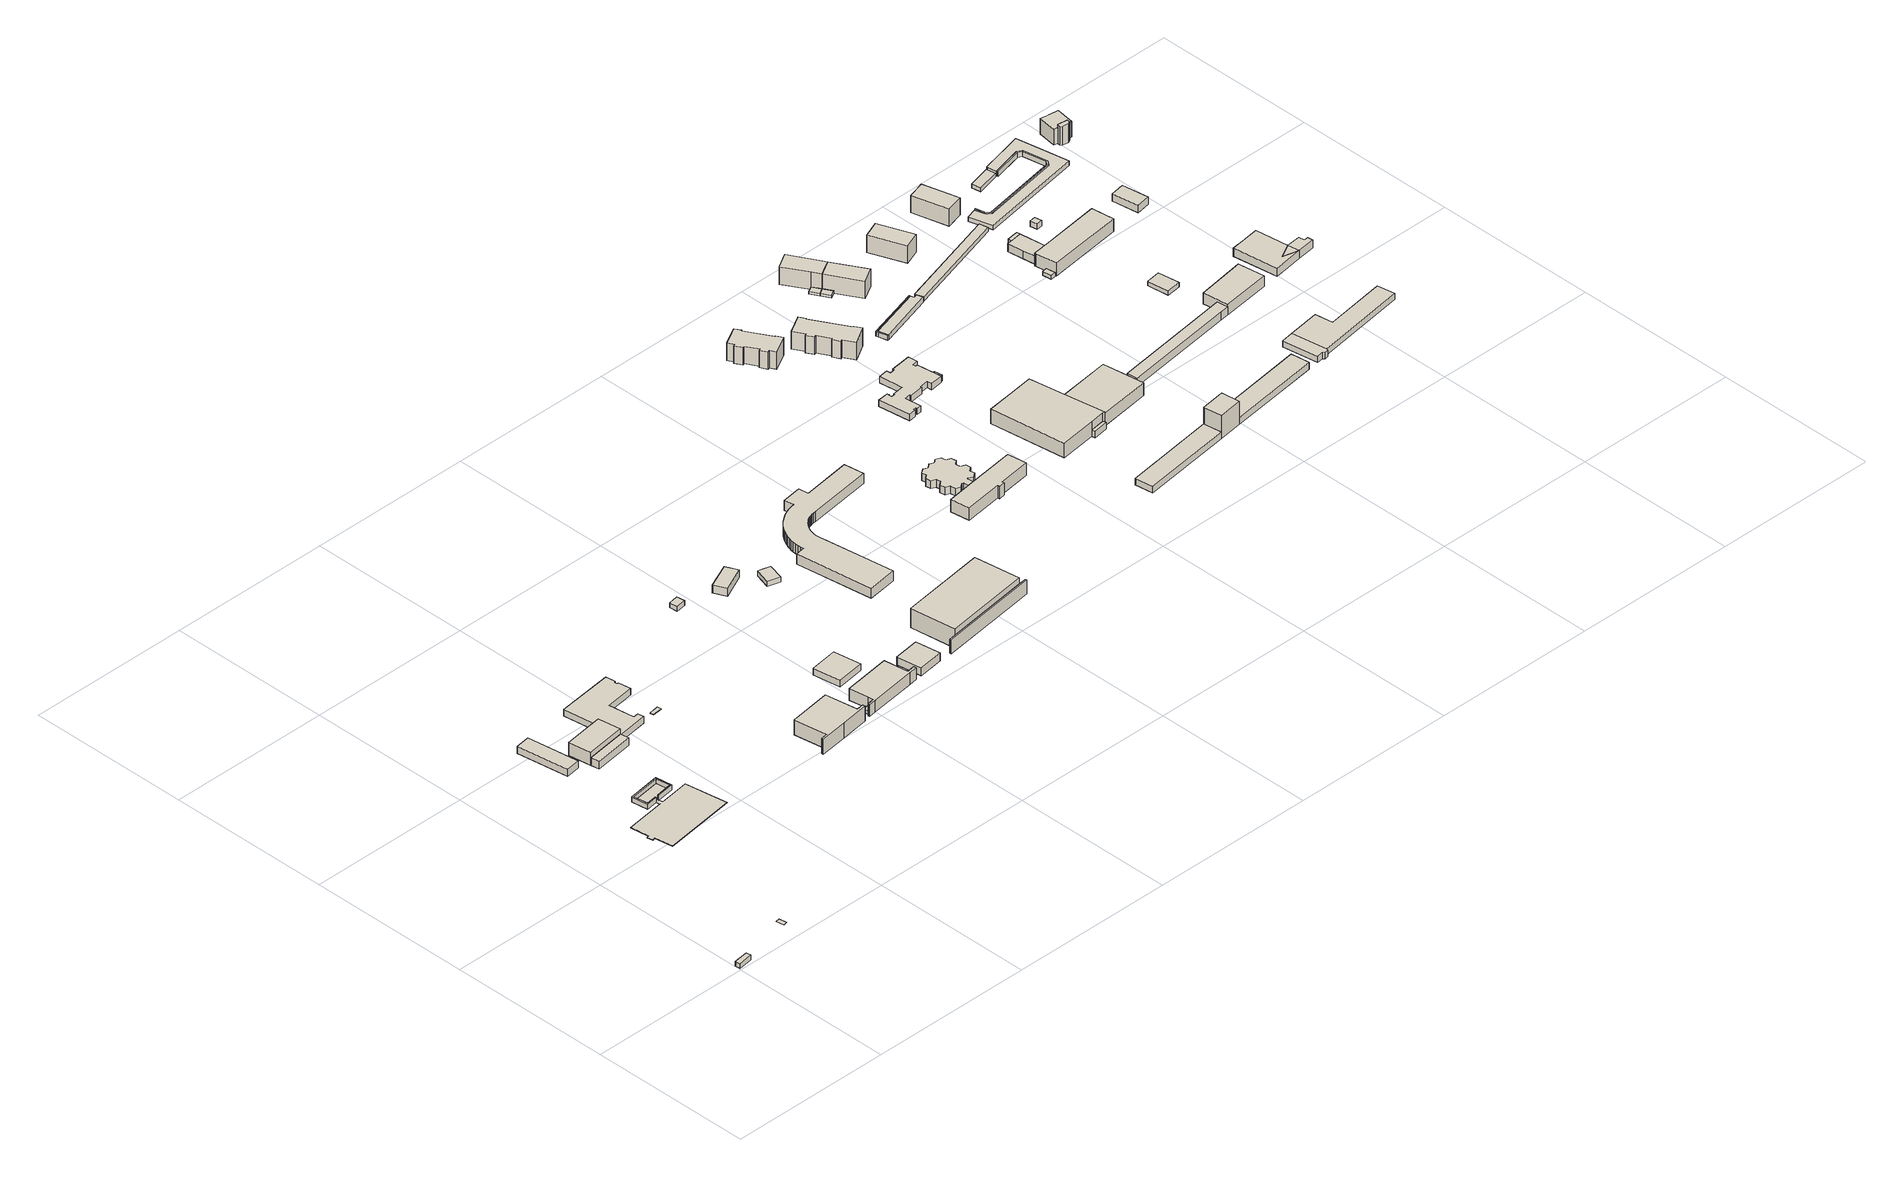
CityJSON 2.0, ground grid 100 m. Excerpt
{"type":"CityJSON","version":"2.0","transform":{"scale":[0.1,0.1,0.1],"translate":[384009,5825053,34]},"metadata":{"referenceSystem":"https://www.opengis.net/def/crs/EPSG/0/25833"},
"CityObjects":{
"building1":{"type":"Building","attributes":{"Gemeindeschluessel":"11000012","BezugspunktDach":"2200","function":"31001_2430","measuredHeight":3,"storeysAboveGround":1},"address":[{"country":"Germany","locality":"Berlin","thoroughfareNumber":"44 (32)","thoroughfareName":"Avenue Jean Mermoz"}],"geometry":[{"type":"Solid","lod":"1","boundaries":[[[[0,1,2,3]],[[4,5,6,7]],[[4,7,3,2]],[[5,4,2,1]],[[6,5,1,0]],[[7,6,0,3]]]]}]},
"building2":{"type":"Building","attributes":{"Gemeindeschluessel":"11000012","BezugspunktDach":"2200","function":"31001_2430","measuredHeight":0.039,"storeysAboveGround":1},"address":[{"country":"Germany","locality":"Berlin","thoroughfareNumber":"44 (31)","thoroughfareName":"Avenue Jean Mermoz"}],"geometry":[{"type":"Solid","lod":"1","boundaries":[[[[8,9,10,11]],[[12,13,14,15]],[[12,15,11,10]],[[13,12,10,9]],[[14,13,9,8]],[[15,14,8,11]]]]}]},
"building3":{"type":"Building","attributes":{"Gemeindeschluessel":"11000012","BezugspunktDach":"2200","function":"31001_3211","measuredHeight":0.288,"storeysAboveGround":1},"address":[{"country":"Germany","locality":"Berlin","thoroughfareNumber":"44 (30)","thoroughfareName":"Avenue Jean Mermoz"}],"geometry":[{"type":"Solid","lod":"1","boundaries":[[[[16,17,18,19,20,21,22,23,24,25,26,27,28,29,30,31,32,33]],[[34,35,36,37,38,39,40,41,42,43,44,45,46,47,48,49,50,51]],[[34,51,33,32]],[[35,34,32,31]],[[36,35,31,30]],[[37,36,30,29]],[[38,37,29,28]],[[39,38,28,27]],[[40,39,27,26]],[[41,40,26,25]],[[42,41,25,24]],[[43,42,24,23]],[[44,43,23,22]],[[45,44,22,21]],[[46,45,21,20]],[[47,46,20,19]],[[48,47,19,18]],[[49,48,18,17]],[[50,49,17,16]],[[51,50,16,33]]]]}]},
"building4":{"type":"Building","attributes":{"Gemeindeschluessel":"11000012","BezugspunktDach":"2200","function":"51009_1610","measuredHeight":3.15,"storeysAboveGround":0},"address":[{"country":"Germany","locality":"Berlin"}],"geometry":[{"type":"Solid","lod":"1","boundaries":[[[[52,53,54,55,56,57,58,59,60,61,62,63]],[[64,65,42,41,40,39,38,37,36,35,66,67]],[[64,67,63,62]],[[65,64,62,61]],[[42,65,61,60]],[[41,42,60,59]],[[40,41,59,58]],[[39,40,58,57]],[[38,39,57,56]],[[37,38,56,55]],[[36,37,55,54]],[[35,36,54,53]],[[66,35,53,52]],[[67,66,52,63]]]]}]},
"building5":{"type":"Building","attributes":{"Gemeindeschluessel":"11000012","BezugspunktDach":"2200","function":"31001_2522","measuredHeight":4.43,"storeysAboveGround":1},"address":[{"country":"Germany","locality":"Berlin","thoroughfareNumber":"44 (29)","thoroughfareName":"Avenue Jean Mermoz"}],"geometry":[{"type":"Solid","lod":"1","boundaries":[[[[68,69,70,71]],[[72,73,74,75]],[[72,75,71,70]],[[73,72,70,69]],[[74,73,69,68]],[[75,74,68,71]]]]}]},
"building6":{"type":"Building","attributes":{"Gemeindeschluessel":"11000012","function":"31001_2522"},"address":[{"country":"Germany","locality":"Berlin","thoroughfareNumber":"44 (28)","thoroughfareName":"Avenue Jean Mermoz"}],"children":["building6-1","building6-2","building6-3"]},
"building6-1":{"type":"BuildingPart","attributes":{"BezugspunktDach":"2200","measuredHeight":8.15,"storeysAboveGround":2},"parents":["building6"],"geometry":[{"type":"MultiSurface","lod":"1","boundaries":[[[76,77,78,79]],[[80,81,82,83]],[[80,83,79,78]],[[84,85,86,78,77]],[[82,81,87,88,89,90,77,76]],[[83,82,76,79]],[[81,80,86,85,84]],[[90,89,88,87]]]}]},
"building6-2":{"type":"BuildingPart","attributes":{"BezugspunktDach":"2200","measuredHeight":4.2,"storeysAboveGround":2},"parents":["building6"],"geometry":[{"type":"Solid","lod":"1","boundaries":[[[[85,84,91,92,93,94,95,96,97,98,99,100,101]],[[102,103,104,105,106,107,108,109,110,111,81,80,112]],[[102,112,101,100]],[[103,102,100,99]],[[104,103,99,98]],[[105,104,98,97]],[[106,105,97,96]],[[107,106,96,95]],[[108,107,95,94]],[[109,108,94,93]],[[110,109,93,92]],[[111,110,92,91]],[[81,111,91,84]],[[112,80,85,101]],[[80,81,84,85]]]]}]},
"building6-3":{"type":"BuildingPart","attributes":{"BezugspunktDach":"2200","measuredHeight":4.85,"storeysAboveGround":2},"parents":["building6"],"geometry":[{"type":"MultiSurface","lod":"1","boundaries":[[[113,114,90,89]],[[87,115,116,88]],[[115,87,90,114]],[[116,115,114,113]],[[88,116,113,89]],[[87,88,117,89,90]]]}]},
"building7":{"type":"Building","attributes":{"Gemeindeschluessel":"11000012","BezugspunktDach":"2200","function":"31001_2523","measuredHeight":0.283,"storeysAboveGround":1},"address":[{"country":"Germany","locality":"Berlin","thoroughfareNumber":"44 (27)","thoroughfareName":"Avenue Jean Mermoz"}],"geometry":[{"type":"Solid","lod":"1","boundaries":[[[[118,119,120,121]],[[122,123,124,125]],[[122,125,121,120]],[[123,122,120,119]],[[124,123,119,118]],[[125,124,118,121]]]]}]},
"building8":{"type":"Building","attributes":{"Gemeindeschluessel":"11000012","BezugspunktDach":"2200","function":"31001_2431","measuredHeight":11,"storeysAboveGround":1},"address":[{"country":"Germany","locality":"Berlin","thoroughfareNumber":"44 (26)","thoroughfareName":"Avenue Jean Mermoz"}],"geometry":[{"type":"Solid","lod":"1","boundaries":[[[[126,127,128,129,130,131,132,133,134,135]],[[136,137,138,139,140,141,142,143,144,145]],[[136,145,135,134]],[[137,136,134,133]],[[138,137,133,132]],[[139,138,132,131]],[[140,139,131,130]],[[141,140,130,129]],[[142,141,129,128]],[[143,142,128,127]],[[144,143,127,126]],[[145,144,126,135]]]]}]},
"building9":{"type":"Building","attributes":{"Gemeindeschluessel":"11000012","BezugspunktDach":"2200","function":"51009_1610","measuredHeight":2.19,"storeysAboveGround":0},"address":[{"country":"Germany","locality":"Berlin"}],"geometry":[{"type":"Solid","lod":"1","boundaries":[[[[146,147,148,149]],[[150,151,152,153]],[[150,153,149,148]],[[151,150,148,147]],[[152,151,147,146]],[[153,152,146,149]]]]}]},
"building10":{"type":"Building","attributes":{"Gemeindeschluessel":"11000012","BezugspunktDach":"2200","function":"31001_2431","measuredHeight":8.4,"storeysAboveGround":1},"address":[{"country":"Germany","locality":"Berlin","thoroughfareNumber":"44 (24)","thoroughfareName":"Avenue Jean Mermoz"}],"geometry":[{"type":"Solid","lod":"1","boundaries":[[[[154,155,156,157,158,159,160,161,162,163,164,165]],[[166,167,168,169,170,171,172,173,174,175,176,177]],[[166,177,165,164]],[[167,166,164,163]],[[168,167,163,162]],[[169,168,162,161]],[[170,169,161,160]],[[171,170,160,159]],[[172,171,159,158]],[[173,172,158,157]],[[174,173,157,156]],[[175,174,156,155]],[[176,175,155,154]],[[177,176,154,165]]]]}]},
"building11":{"type":"Building","attributes":{"Gemeindeschluessel":"11000012","BezugspunktDach":"2200","function":"31001_2431","measuredHeight":4.92,"storeysAboveGround":1},"address":[{"country":"Germany","locality":"Berlin","thoroughfareNumber":"44 (25)","thoroughfareName":"Avenue Jean Mermoz"}],"geometry":[{"type":"Solid","lod":"1","boundaries":[[[[178,179,180,181]],[[182,183,184,185]],[[182,185,181,180]],[[183,182,180,179]],[[184,183,179,178]],[[185,184,178,181]]]]}]},
"building12":{"type":"Building","attributes":{"Gemeindeschluessel":"11000012","BezugspunktDach":"2200","function":"31001_2430","measuredHeight":3.08,"storeysAboveGround":1},"address":[{"country":"Germany","locality":"Berlin","thoroughfareNumber":"44 (21)","thoroughfareName":"Avenue Jean Mermoz"}],"geometry":[{"type":"Solid","lod":"1","boundaries":[[[[186,187,188,189]],[[190,191,192,193]],[[190,193,189,188]],[[191,190,188,187]],[[192,191,187,186]],[[193,192,186,189]]]]}]},
"building13":{"type":"Building","attributes":{"Gemeindeschluessel":"11000012","BezugspunktDach":"2200","function":"31001_2431","measuredHeight":5.05,"storeysAboveGround":1},"address":[{"country":"Germany","locality":"Berlin","thoroughfareNumber":"44 (23)","thoroughfareName":"Avenue Jean Mermoz"}],"geometry":[{"type":"Solid","lod":"1","boundaries":[[[[194,195,196,197]],[[198,199,200,201]],[[198,201,197,196]],[[199,198,196,195]],[[200,199,195,194]],[[201,200,194,197]]]]}]},
"building14":{"type":"Building","attributes":{"Gemeindeschluessel":"11000012","BezugspunktDach":"2200","function":"31001_2430","measuredHeight":4.92,"storeysAboveGround":1},"address":[{"country":"Germany","locality":"Berlin","thoroughfareNumber":"44 (20)","thoroughfareName":"Avenue Jean Mermoz"}],"geometry":[{"type":"Solid","lod":"1","boundaries":[[[[202,203,204,205]],[[206,207,208,209]],[[206,209,205,204]],[[207,206,204,203]],[[208,207,203,202]],[[209,208,202,205]]]]}]},
"building15":{"type":"Building","attributes":{"Gemeindeschluessel":"11000012","BezugspunktDach":"2200","function":"31001_2430","measuredHeight":3.75,"storeysAboveGround":1},"address":[{"country":"Germany","locality":"Berlin","thoroughfareNumber":"44 (19)","thoroughfareName":"Avenue Jean Mermoz"}],"geometry":[{"type":"Solid","lod":"1","boundaries":[[[[210,211,212,213,214]],[[215,216,217,218,219]],[[215,219,214,213]],[[216,215,213,212]],[[217,216,212,211]],[[218,217,211,210]],[[219,218,210,214]]]]}]},
"building16":{"type":"Building","attributes":{"Gemeindeschluessel":"11000012","BezugspunktDach":"2200","function":"51009_1610","measuredHeight":8.71,"storeysAboveGround":0},"address":[{"country":"Germany","locality":"Berlin"}],"geometry":[{"type":"Solid","lod":"1","boundaries":[[[[220,221,222,223,224,225]],[[226,227,228,229,230,231]],[[226,231,225,224]],[[227,226,224,223]],[[228,227,223,222]],[[229,228,222,221]],[[230,229,221,220]],[[231,230,220,225]]]]}]},
"building17":{"type":"Building","attributes":{"Gemeindeschluessel":"11000012","BezugspunktDach":"2200","function":"31001_2431","measuredHeight":12.24,"storeysAboveGround":2},"address":[{"country":"Germany","locality":"Berlin","thoroughfareNumber":"44 (22)","thoroughfareName":"Avenue Jean Mermoz"}],"geometry":[{"type":"Solid","lod":"1","boundaries":[[[[232,233,234,235]],[[236,237,238,239]],[[236,239,235,234]],[[237,236,234,233]],[[238,237,233,232]],[[239,238,232,235]]]]}]},
"building18":{"type":"Building","attributes":{"Gemeindeschluessel":"11000012","BezugspunktDach":"2200","function":"31001_2430","measuredHeight":6.29,"storeysAboveGround":1},"address":[{"country":"Germany","locality":"Berlin","thoroughfareNumber":"44 (18)","thoroughfareName":"Avenue Jean Mermoz"}],"geometry":[{"type":"Solid","lod":"1","boundaries":[[[[240,241,242,243,244,245,246,247,248,249,250,251,252,253,254,255,256,257,258,259,260,261,262,263,264,265,266,267,268,269,270,271,272,273,274,275,276,277,278,279,280,281,282,283,284,285,286,287,288,289,290,291]],[[292,293,294,295,296,297,298,299,300,301,302,303,304,305,306,307,308,309,310,311,312,313,314,315,316,317,318,319,320,321,322,323,324,325,326,327,328,329,330,331,332,333,334,335,336,337,338,339,340,341,342,343]],[[292,343,291,290]],[[293,292,290,289]],[[294,293,289,288]],[[295,294,288,287]],[[296,295,287,286]],[[297,296,286,285]],[[298,297,285,284]],[[299,298,284,283]],[[300,299,283,282]],[[301,300,282,281]],[[302,301,281,280]],[[303,302,280,279]],[[304,303,279,278]],[[305,304,278,277]],[[306,305,277,276]],[[307,306,276,275]],[[308,307,275,274]],[[309,308,274,273]],[[310,309,273,272]],[[311,310,272,271]],[[312,311,271,270]],[[313,312,270,269]],[[314,313,269,268]],[[315,314,268,267]],[[316,315,267,266]],[[317,316,266,265]],[[318,317,265,264]],[[319,318,264,263]],[[320,319,263,262]],[[321,320,262,261]],[[322,321,261,260]],[[323,322,260,259]],[[324,323,259,258]],[[325,324,258,257]],[[326,325,257,256]],[[327,326,256,255]],[[328,327,255,254]],[[329,328,254,253]],[[330,329,253,252]],[[331,330,252,251]],[[332,331,251,250]],[[333,332,250,249]],[[334,333,249,248]],[[335,334,248,247]],[[336,335,247,246]],[[337,336,246,245]],[[338,337,245,244]],[[339,338,244,243]],[[340,339,243,242]],[[341,340,242,241]],[[342,341,241,240]],[[343,342,240,291]]]]}]},
"building19":{"type":"Building","attributes":{"Gemeindeschluessel":"11000012","function":"31001_2430"},"address":[{"country":"Germany","locality":"Berlin","thoroughfareNumber":"44 (17)","thoroughfareName":"Avenue Jean Mermoz"}],"children":["building19-1","building19-2"]},
"building19-1":{"type":"BuildingPart","attributes":{"BezugspunktDach":"2200","measuredHeight":7.77,"storeysAboveGround":2},"parents":["building19"],"geometry":[{"type":"MultiSurface","lod":"1","boundaries":[[[344,345,346,347,348,349,350,351,352,353]],[[354,355,356,357,358,359,360,361,362,363]],[[354,363,353,352]],[[364,365,352,351]],[[356,355,351,350]],[[357,356,350,349]],[[358,357,349,348]],[[359,358,348,347]],[[360,359,347,346]],[[361,360,346,345]],[[362,361,345,344]],[[363,362,344,353]],[[355,354,366,365,364]]]}]},
"building19-2":{"type":"BuildingPart","attributes":{"BezugspunktDach":"2200","measuredHeight":4.79,"storeysAboveGround":2},"parents":["building19"],"geometry":[{"type":"Solid","lod":"1","boundaries":[[[[367,368,369,370,371,372,373,374,375,376,365,364,377,378,379,380,381,382,383,384,385,386,387,388,389,390,391,392,393,394,395,396,397,398]],[[399,400,401,402,403,404,405,406,407,408,409,410,411,412,413,414,415,416,417,418,419,355,354,420,421,422,423,424,425,426,427,428,429,430]],[[399,430,398,397]],[[400,399,397,396]],[[401,400,396,395]],[[402,401,395,394]],[[403,402,394,393]],[[404,403,393,392]],[[405,404,392,391]],[[406,405,391,390]],[[407,406,390,389]],[[408,407,389,388]],[[409,408,388,387]],[[410,409,387,386]],[[411,410,386,385]],[[412,411,385,384]],[[413,412,384,383]],[[414,413,383,382]],[[415,414,382,381]],[[416,415,381,380]],[[417,416,380,379]],[[418,417,379,378]],[[419,418,378,377]],[[355,419,377,364]],[[354,355,354,365]],[[420,354,365,376]],[[421,420,376,375]],[[422,421,375,374]],[[423,422,374,373]],[[424,423,373,372]],[[425,424,372,371]],[[426,425,371,370]],[[427,426,370,369]],[[428,427,369,368]],[[429,428,368,367]],[[430,429,367,398]],[[364,365,354,355]]]]}]},
"building20":{"type":"Building","attributes":{"Gemeindeschluessel":"11000012","BezugspunktDach":"2200","function":"31001_1010","measuredHeight":12.11,"storeysAboveGround":2},"address":[{"country":"Germany","locality":"Berlin","thoroughfareNumber":"34","thoroughfareName":"Rue Joseph le Brix"}],"geometry":[{"type":"Solid","lod":"1","boundaries":[[[[431,432,433,434,435,436,437,438,439,440,441,442,443,444,445,446,447,448]],[[449,450,451,452,453,454,455,456,457,458,459,460,461,462,463,464,465,466]],[[449,466,448,447]],[[450,449,447,446]],[[451,450,446,445]],[[452,451,445,444]],[[453,452,444,443]],[[454,453,443,442]],[[455,454,442,441]],[[456,455,441,440]],[[457,456,440,439]],[[458,457,439,438]],[[459,458,438,437]],[[460,459,437,436]],[[461,460,436,435]],[[462,461,435,434]],[[463,462,434,433]],[[464,463,433,432]],[[465,464,432,431]],[[466,465,431,448]]]]}]},
"building21":{"type":"Building","attributes":{"Gemeindeschluessel":"11000012","BezugspunktDach":"2200","function":"31001_2430","measuredHeight":3.91,"storeysAboveGround":1},"address":[{"country":"Germany","locality":"Berlin","thoroughfareNumber":"44 (16)","thoroughfareName":"Avenue Jean Mermoz"}],"geometry":[{"type":"Solid","lod":"1","boundaries":[[[[467,468,469,470,471,472,473,474,475,476,477,478,479,480,481,482,483,484,485,486,487,488,489,490,491,492,493,494,495,496,497,498,499,500]],[[501,502,503,504,505,506,507,508,509,510,511,512,513,514,515,516,517,518,519,520,521,522,523,524,525,526,527,528,529,530,531,532,533,534]],[[501,534,500,499]],[[502,501,499,498]],[[503,502,498,497]],[[504,503,497,496]],[[505,504,496,495]],[[506,505,495,494]],[[507,506,494,493]],[[508,507,493,492]],[[509,508,492,491]],[[510,509,491,490]],[[511,510,490,489]],[[512,511,489,488]],[[513,512,488,487]],[[514,513,487,486]],[[515,514,486,485]],[[516,515,485,484]],[[517,516,484,483]],[[518,517,483,482]],[[519,518,482,481]],[[520,519,481,480]],[[521,520,480,479]],[[522,521,479,478]],[[523,522,478,477]],[[524,523,477,476]],[[525,524,476,475]],[[526,525,475,474]],[[527,526,474,473]],[[528,527,473,472]],[[529,528,472,471]],[[530,529,471,470]],[[531,530,470,469]],[[532,531,469,468]],[[533,532,468,467]],[[534,533,467,500]]]]}]},
"building22":{"type":"Building","attributes":{"Gemeindeschluessel":"11000012","BezugspunktDach":"2200","function":"31001_1010","measuredHeight":12.22,"storeysAboveGround":2},"address":[{"country":"Germany","locality":"Berlin","thoroughfareNumber":"36","thoroughfareName":"Rue Joseph le Brix"}],"geometry":[{"type":"Solid","lod":"1","boundaries":[[[[535,536,537,538,539,540,541,542,543,544,545,546,547,548,549,550,551,552]],[[553,554,555,556,557,558,559,560,561,562,563,564,565,566,567,568,569,570]],[[553,570,552,551]],[[554,553,551,550]],[[555,554,550,549]],[[556,555,549,548]],[[557,556,548,547]],[[558,557,547,546]],[[559,558,546,545]],[[560,559,545,544]],[[561,560,544,543]],[[562,561,543,542]],[[563,562,542,541]],[[564,563,541,540]],[[565,564,540,539]],[[566,565,539,538]],[[567,566,538,537]],[[568,567,537,536]],[[569,568,536,535]],[[570,569,535,552]]]]}]},
"building23":{"type":"Building","attributes":{"Gemeindeschluessel":"11000012","BezugspunktDach":"2200","function":"51009_1610","measuredHeight":3.57,"storeysAboveGround":0},"address":[{"country":"Germany","locality":"Berlin"}],"geometry":[{"type":"Solid","lod":"1","boundaries":[[[[571,572,573,574]],[[575,576,577,578]],[[575,578,574,573]],[[576,575,573,572]],[[577,576,572,571]],[[578,577,571,574]]]]}]},
"building24":{"type":"Building","attributes":{"Gemeindeschluessel":"11000012","function":"31001_2430"},"address":[{"country":"Germany","locality":"Berlin","thoroughfareNumber":"44 (15)","thoroughfareName":"Avenue Jean Mermoz"}],"children":["building24-1","building24-2","building24-3"]},
"building24-1":{"type":"BuildingPart","attributes":{"BezugspunktDach":"2200","measuredHeight":14.16,"storeysAboveGround":1},"parents":["building24"],"geometry":[{"type":"MultiSurface","lod":"1","boundaries":[[[579,580,581,582,583,584,585,586,587,588,589]],[[590,591,592,593,594,595,596,597,598,599,600]],[[590,600,589,588]],[[591,590,588,587]],[[592,591,587,586]],[[593,592,586,585]],[[594,593,585,584]],[[595,594,584,583]],[[596,595,583,582]],[[597,601,602,596,582,581]],[[598,603,601,581,580]],[[599,598,580,579]],[[600,599,579,589]],[[596,602,601,597]],[[601,603,598,597]]]}]},
"building24-2":{"type":"BuildingPart","attributes":{"BezugspunktDach":"2200","measuredHeight":11.97,"storeysAboveGround":1},"parents":["building24"],"geometry":[{"type":"Solid","lod":"1","boundaries":[[[[604,605,606,607,608,609,610]],[[592,611,612,613,594,593,614]],[[592,614,610,609]],[[611,592,609,608]],[[612,611,608,607]],[[613,612,607,606]],[[594,613,606,605]],[[593,594,605,604]],[[614,593,604,610]]]]}]},
"building24-3":{"type":"BuildingPart","attributes":{"BezugspunktDach":"2200","measuredHeight":4.02,"storeysAboveGround":1},"parents":["building24"],"geometry":[{"type":"Solid","lod":"1","boundaries":[[[[603,615,616,617,602,601]],[[596,595,618,619,598,597]],[[595,596,602,617]],[[618,595,617,616]],[[619,618,616,615]],[[598,619,615,603]],[[596,597,601,602]],[[598,603,601,597]]]]}]},
"building25":{"type":"Building","attributes":{"Gemeindeschluessel":"11000012","function":"31001_2430"},"address":[{"country":"Germany","locality":"Berlin","thoroughfareNumber":"44 (14)","thoroughfareName":"Avenue Jean Mermoz"}],"children":["building25-1","building25-2","building25-3"]},
"building25-1":{"type":"BuildingPart","attributes":{"BezugspunktDach":"2200","measuredHeight":15.33,"storeysAboveGround":4},"parents":["building25"],"geometry":[{"type":"MultiSurface","lod":"1","boundaries":[[[620,621,622,623]],[[624,625,626,627]],[[624,627,623,622]],[[628,629,622,621]],[[626,625,621,620]],[[630,631,626,627,626,620,623]],[[625,624,629,628]],[[627,626,631,630]]]}]},
"building25-2":{"type":"BuildingPart","attributes":{"BezugspunktDach":"2200","measuredHeight":4.17,"storeysAboveGround":4},"parents":["building25"],"geometry":[{"type":"Solid","lod":"1","boundaries":[[[[632,631,630,633]],[[627,626,634,635]],[[627,635,633,630]],[[634,626,631,632]],[[635,634,632,633]],[[626,627,630,631]]]]}]},
"building25-3":{"type":"BuildingPart","attributes":{"BezugspunktDach":"2200","measuredHeight":4.27,"storeysAboveGround":4},"parents":["building25"],"geometry":[{"type":"MultiSurface","lod":"1","boundaries":[[[628,636,637,629]],[[638,639,640,641]],[[638,641,629,637]],[[639,638,637,636]],[[640,639,636,628]],[[641,640,625,624]],[[624,625,628,629]]]}]},
"building26":{"type":"Building","attributes":{"Gemeindeschluessel":"11000012","BezugspunktDach":"2200","function":"51009_1610","measuredHeight":2.96,"storeysAboveGround":0},"address":[{"country":"Germany","locality":"Berlin"}],"geometry":[{"type":"Solid","lod":"1","boundaries":[[[[642,643,644,645,646,647,648]],[[649,650,651,652,653,654,655]],[[649,655,648,647]],[[650,649,647,646]],[[651,650,646,645]],[[652,651,645,644]],[[653,652,644,643]],[[654,653,643,642]],[[655,654,642,648]]]]}]},
"building27":{"type":"Building","attributes":{"Gemeindeschluessel":"11000012","BezugspunktDach":"2200","function":"31001_2463","measuredHeight":3.18,"storeysAboveGround":1},"address":[{"country":"Germany","locality":"Berlin","thoroughfareNumber":"33 (1)","thoroughfareName":"Rue Joseph le Brix"}],"geometry":[{"type":"Solid","lod":"1","boundaries":[[[[644,656,657,658,646,645]],[[659,660,661,662,663,664]],[[659,664,645,646]],[[660,659,646,658]],[[661,660,658,657]],[[662,661,657,656]],[[663,662,656,644]],[[664,663,644,645]]]]}]},
"building28":{"type":"Building","attributes":{"Gemeindeschluessel":"11000012","function":"31001_1010"},"address":[{"country":"Germany","locality":"Berlin","thoroughfareNumber":"31","thoroughfareName":"Rue Joseph le Brix"}],"children":["building28-1","building28-2"]},
"building28-1":{"type":"BuildingPart","attributes":{"BezugspunktDach":"2200","measuredHeight":11.84,"storeysAboveGround":2},"parents":["building28"],"geometry":[{"type":"MultiSurface","lod":"1","boundaries":[[[665,666,667,668,669,670]],[[671,672,673,674,675,676]],[[671,676,670,669]],[[672,671,669,668]],[[673,672,668,667]],[[674,673,667,666]],[[677,678,666,665]],[[675,674,679,680,681]],[[676,675,665,670]],[[681,680,679,678,677]]]}]},
"building28-2":{"type":"BuildingPart","attributes":{"BezugspunktDach":"2200","measuredHeight":1.69,"storeysAboveGround":2},"parents":["building28"],"geometry":[{"type":"Solid","lod":"1","boundaries":[[[[682,678,677,683]],[[680,679,684,685]],[[680,685,683,677]],[[684,679,678,682]],[[685,684,682,683]],[[679,680,677,678]]]]}]},
"building29":{"type":"Building","attributes":{"Gemeindeschluessel":"11000012","function":"31001_1010"},"address":[{"country":"Germany","locality":"Berlin","thoroughfareNumber":"33","thoroughfareName":"Rue Joseph le Brix"}],"children":["building29-1","building29-2"]},
"building29-1":{"type":"BuildingPart","attributes":{"BezugspunktDach":"2200","measuredHeight":11.78,"storeysAboveGround":2},"parents":["building29"],"geometry":[{"type":"Solid","lod":"1","boundaries":[[[[686,687,668,666]],[[688,689,690,679]],[[688,679,666,668]],[[689,688,668,687]],[[690,689,687,686]],[[679,690,686,666],[691,679,678,692]],[[678,679,691,692]]]]}]},
"building29-2":{"type":"BuildingPart","attributes":{"BezugspunktDach":"2200","measuredHeight":1.7,"storeysAboveGround":2},"parents":["building29"],"geometry":[{"type":"MultiSurface","lod":"1","boundaries":[[[693,692,678,682]],[[679,691,694,684]],[[679,684,682,678]],[[694,691,692,693]],[[684,694,693,682]],[[691,679,695,678,692]]]}]},
"building30":{"type":"Building","attributes":{"Gemeindeschluessel":"11000012","BezugspunktDach":"2200","function":"31001_2430","measuredHeight":6.24,"storeysAboveGround":1},"address":[{"country":"Germany","locality":"Berlin","thoroughfareNumber":"44 (11)","thoroughfareName":"Avenue Jean Mermoz"}],"geometry":[{"type":"Solid","lod":"1","boundaries":[[[[696,697,698,699,700,701]],[[702,703,704,705,706,707]],[[702,707,701,700]],[[703,702,700,699]],[[704,703,699,698]],[[705,704,698,697]],[[706,705,697,696]],[[707,706,696,701]]]]}]},
"building31":{"type":"Building","attributes":{"Gemeindeschluessel":"11000012","BezugspunktDach":"2200","function":"31001_1010","measuredHeight":12.01,"storeysAboveGround":2},"address":[{"country":"Germany","locality":"Berlin","thoroughfareNumber":"29","thoroughfareName":"Rue Joseph le Brix"}],"geometry":[{"type":"Solid","lod":"1","boundaries":[[[[708,709,710,711,712]],[[713,714,715,716,717]],[[713,717,712,711]],[[714,713,711,710]],[[715,714,710,709]],[[716,715,709,708]],[[717,716,708,712]]]]}]},
"building32":{"type":"Building","attributes":{"Gemeindeschluessel":"11000012","BezugspunktDach":"2200","function":"31001_2463","measuredHeight":2.51,"storeysAboveGround":1},"address":[{"country":"Germany","locality":"Berlin","thoroughfareNumber":"40","thoroughfareName":"Rue Joseph le Brix"}],"geometry":[{"type":"Solid","lod":"1","boundaries":[[[[718,719,720,721]],[[722,723,724,725]],[[722,725,721,720]],[[723,722,720,719]],[[724,723,719,718]],[[725,724,718,721]]]]}]},
"building33":{"type":"Building","attributes":{"Gemeindeschluessel":"11000012","BezugspunktDach":"2200","function":"31001_2430","measuredHeight":2.42,"storeysAboveGround":1},"address":[{"country":"Germany","locality":"Berlin","thoroughfareNumber":"44 (8)","thoroughfareName":"Avenue Jean Mermoz"}],"geometry":[{"type":"Solid","lod":"1","boundaries":[[[[726,727,728,729]],[[730,731,732,733]],[[730,733,729,728]],[[731,730,728,727]],[[732,731,727,726]],[[733,732,726,729]]]]}]},
"building34":{"type":"Building","attributes":{"Gemeindeschluessel":"11000012","BezugspunktDach":"2200","function":"31001_2430","measuredHeight":3.93,"storeysAboveGround":1},"address":[{"country":"Germany","locality":"Berlin","thoroughfareNumber":"44 (13)","thoroughfareName":"Avenue Jean Mermoz"}],"geometry":[{"type":"Solid","lod":"1","boundaries":[[[[734,735,736,737,738,739,740]],[[741,742,743,744,745,746,747]],[[741,747,740,739]],[[742,741,739,738]],[[743,742,738,737]],[[744,743,737,736]],[[745,744,736,735]],[[746,745,735,734]],[[747,746,734,740]]]]}]},
"building35":{"type":"Building","attributes":{"Gemeindeschluessel":"11000012","BezugspunktDach":"2200","function":"31001_1010","measuredHeight":11.75,"storeysAboveGround":2},"address":[{"country":"Germany","locality":"Berlin","thoroughfareNumber":"25","thoroughfareName":"Rue Joseph le Brix"}],"geometry":[{"type":"Solid","lod":"1","boundaries":[[[[748,749,750,751,752]],[[753,754,755,756,757]],[[753,757,752,751]],[[754,753,751,750]],[[755,754,750,749]],[[756,755,749,748]],[[757,756,748,752]]]]}]},
"building36":{"type":"Building","attributes":{"Gemeindeschluessel":"11000012","BezugspunktDach":"2200","function":"31001_2430","measuredHeight":2.77,"storeysAboveGround":1},"address":[{"country":"Germany","locality":"Berlin","thoroughfareNumber":"44 (9)","thoroughfareName":"Avenue Jean Mermoz"}],"geometry":[{"type":"Solid","lod":"1","boundaries":[[[[758,759,760,761]],[[762,763,764,765]],[[762,765,761,760]],[[763,762,760,759]],[[764,763,759,758]],[[765,764,758,761]]]]}]},
"building37":{"type":"Building","attributes":{"Gemeindeschluessel":"11000012","function":"31001_2430"},"address":[{"country":"Germany","locality":"Berlin","thoroughfareNumber":"44 (7)","thoroughfareName":"Avenue Jean Mermoz"}],"children":["building37-1","building37-2","building37-3"]},
"building37-1":{"type":"BuildingPart","attributes":{"BezugspunktDach":"2200","measuredHeight":8.02,"storeysAboveGround":2},"parents":["building37"],"geometry":[{"type":"MultiSurface","lod":"1","boundaries":[[[766,767,768,769,770,771,772]],[[773,774,775,776,777,778,779]],[[773,779,772,771]],[[774,780,781,771,770]],[[775,774,770,769]],[[776,775,769,768]],[[777,776,768,767]],[[778,777,767,766]],[[779,778,766,772]],[[773,781,780,774]]]}]},
"building37-2":{"type":"BuildingPart","attributes":{"BezugspunktDach":"2200","measuredHeight":5.12,"storeysAboveGround":2},"parents":["building37"],"geometry":[{"type":"MultiSurface","lod":"1","boundaries":[[[782,781,780,783,784,785]],[[786,787,788,789,790,791]],[[786,791,785,784]],[[788,787,783,780]],[[789,788,774,773]],[[790,789,781,782]],[[791,790,782,785]],[[787,786,784,783,792]],[[773,774,793,780,781,794]]]}]},
"building37-3":{"type":"BuildingPart","attributes":{"BezugspunktDach":"2200","measuredHeight":5.12,"storeysAboveGround":2},"parents":["building37"],"geometry":[{"type":"MultiSurface","lod":"1","boundaries":[[[784,783,795,796]],[[797,787,786,798]],[[797,798,796,795]],[[787,797,795,783]],[[798,786,784,796]],[[786,787,783,784,799]]]}]},
"building38":{"type":"Building","attributes":{"Gemeindeschluessel":"11000012","BezugspunktDach":"2200","function":"31001_2430","measuredHeight":9.56,"storeysAboveGround":1},"address":[{"country":"Germany","locality":"Berlin","thoroughfareNumber":"44 (10)","thoroughfareName":"Avenue Jean Mermoz"}],"geometry":[{"type":"Solid","lod":"1","boundaries":[[[[800,801,802,803]],[[804,805,806,807]],[[804,807,803,802]],[[805,804,802,801]],[[806,805,801,800]],[[807,806,800,803]]]]}]},
"building39":{"type":"Building","attributes":{"Gemeindeschluessel":"11000012","BezugspunktDach":"2200","function":"31001_2430","measuredHeight":3.43,"storeysAboveGround":1},"address":[{"country":"Germany","locality":"Berlin","thoroughfareNumber":"44 (6)","thoroughfareName":"Avenue Jean Mermoz"}],"geometry":[{"type":"Solid","lod":"1","boundaries":[[[[808,809,810,811]],[[812,813,814,815]],[[812,815,811,810]],[[813,812,810,809]],[[814,813,809,808]],[[815,814,808,811]]]]}]},
"building40":{"type":"Building","attributes":{"Gemeindeschluessel":"11000012","BezugspunktDach":"2200","function":"31001_2430","measuredHeight":3.96,"storeysAboveGround":1},"address":[{"country":"Germany","locality":"Berlin","thoroughfareNumber":"44 (12)","thoroughfareName":"Avenue Jean Mermoz"}],"geometry":[{"type":"Solid","lod":"1","boundaries":[[[[738,816,817,818,819,739]],[[820,821,822,823,824,825]],[[820,825,739,819]],[[821,820,819,818]],[[822,821,818,817]],[[823,822,817,816]],[[824,823,816,738]],[[825,824,738,739]]]]}]},
"building41":{"type":"Building","attributes":{"Gemeindeschluessel":"11000012","BezugspunktDach":"2200","function":"31001_2463","measuredHeight":2.36,"storeysAboveGround":1},"address":[{"country":"Germany","locality":"Berlin","thoroughfareNumber":"17 (1)","thoroughfareName":"Rue Joseph le Brix"}],"geometry":[{"type":"Solid","lod":"1","boundaries":[[[[826,827,828,829]],[[830,831,832,833]],[[830,833,829,828]],[[831,830,828,827]],[[832,831,827,826]],[[833,832,826,829]]]]}]},
"building42":{"type":"Building","attributes":{"Gemeindeschluessel":"11000012","BezugspunktDach":"2200","function":"51009_1610","measuredHeight":2.96,"storeysAboveGround":0},"address":[{"country":"Germany","locality":"Berlin"}],"geometry":[{"type":"Solid","lod":"1","boundaries":[[[[834,835,836,837,838,839,840,841,842,843,844,845,846,847,848,849]],[[850,851,852,853,854,855,856,857,858,859,860,861,862,863,864,865]],[[850,865,849,848]],[[851,850,848,847]],[[852,851,847,846]],[[853,852,846,845]],[[854,853,845,844]],[[855,854,844,843]],[[856,855,843,842]],[[857,856,842,841]],[[858,857,841,840]],[[859,858,840,839]],[[860,859,839,838]],[[861,860,838,837]],[[862,861,837,836]],[[863,862,836,835]],[[864,863,835,834]],[[865,864,834,849]]]]}]},
"building43":{"type":"Building","attributes":{"Gemeindeschluessel":"11000012","BezugspunktDach":"2200","function":"31001_2463","measuredHeight":2.88,"storeysAboveGround":1},"address":[{"country":"Germany","locality":"Berlin","thoroughfareNumber":"25 (1)","thoroughfareName":"Rue Joseph le Brix"}],"geometry":[{"type":"Solid","lod":"1","boundaries":[[[[866,867,868,869,870,871,872,873,874,875,876,877,878,879,880,881]],[[882,883,884,885,886,887,888,889,890,891,892,893,894,895,896,897]],[[882,897,881,880]],[[883,882,880,879]],[[884,883,879,878]],[[885,884,878,877]],[[886,885,877,876]],[[887,886,876,875]],[[888,887,875,874]],[[889,888,874,873]],[[890,889,873,872]],[[891,890,872,871]],[[892,891,871,870]],[[893,892,870,869]],[[894,893,869,868]],[[895,894,868,867]],[[896,895,867,866]],[[897,896,866,881]]]]}]},
"building44":{"type":"Building","attributes":{"Gemeindeschluessel":"11000012","function":"31001_2430"},"address":[{"country":"Germany","locality":"Berlin","thoroughfareNumber":"44","thoroughfareName":"Avenue Jean Mermoz"}],"children":["building44-1","building44-2"]},
"building44-1":{"type":"BuildingPart","attributes":{"BezugspunktDach":"2200","measuredHeight":6.33,"storeysAboveGround":1},"parents":["building44"],"geometry":[{"type":"Solid","lod":"1","boundaries":[[[[898,899,900,901,902,903,904,905]],[[906,907,908,909,910,911,912,913]],[[906,913,905,904]],[[907,906,904,903]],[[908,907,903,902]],[[909,908,902,901]],[[910,909,901,900]],[[911,910,900,899]],[[912,911,899,898]],[[913,912,898,905]]]]}]},
"building44-2":{"type":"BuildingPart","attributes":{"BezugspunktDach":"2200","measuredHeight":6.33,"storeysAboveGround":1},"parents":["building44"],"geometry":[{"type":"Solid","lod":"1","boundaries":[[[[899,914,915,916,917,918,900,919]],[[910,920,921,922,923,924,911,925]],[[910,925,919,900]],[[920,910,900,918]],[[921,920,918,917]],[[922,921,917,916]],[[923,922,916,915]],[[924,923,915,914]],[[911,924,914,899]],[[925,911,899,919]]]]}]},
"building45":{"type":"Building","attributes":{"Gemeindeschluessel":"11000012","BezugspunktDach":"2200","function":"31001_2430","measuredHeight":4.54,"storeysAboveGround":1},"address":[{"country":"Germany","locality":"Berlin","thoroughfareNumber":"44 (5)","thoroughfareName":"Avenue Jean Mermoz"}],"geometry":[{"type":"Solid","lod":"1","boundaries":[[[[926,927,928,929]],[[930,931,932,933]],[[930,933,929,928]],[[931,930,928,927]],[[932,931,927,926]],[[933,932,926,929]]]]}]},
"building46":{"type":"Building","attributes":{"Gemeindeschluessel":"11000012","function":"31001_1010"},"address":[{"country":"Germany","locality":"Berlin","thoroughfareNumber":"30","thoroughfareName":"Avenue Jean Mermoz"}],"children":["building46-1","building46-2"]},
"building46-1":{"type":"BuildingPart","attributes":{"BezugspunktDach":"2200","measuredHeight":12.88,"storeysAboveGround":2},"parents":["building46"],"geometry":[{"type":"MultiSurface","lod":"1","boundaries":[[[934,935,936,937,938,939,940,941]],[[942,943,944,945,946,947,948,949]],[[942,949,941,940]],[[943,942,940,939]],[[944,943,939,938]],[[945,944,938,937]],[[946,945,937,936]],[[947,946,936,935]],[[947,935,950,951]],[[949,952,953,941]],[[948,951,950,934]],[[954,948,934,953,952]]]}]},
"building46-2":{"type":"BuildingPart","attributes":{"BezugspunktDach":"2200","measuredHeight":11.83,"storeysAboveGround":2},"parents":["building46"],"geometry":[{"type":"MultiSurface","lod":"1","boundaries":[[[955,956,957,958,959,960]],[[952,951,961,962,963,964]],[[952,964,960,959]],[[950,934,953,959,958]],[[961,951,958,957]],[[962,961,957,956]],[[963,962,956,955]],[[964,963,955,960]],[[951,948,934,950]],[[948,952,953,934]]]}]}
},
"vertices":[
[7,8,40],[96,22,40],[92,51,40],[3,39,40],[92,51,10],[96,22,10],[7,8,10],[3,39,10],
[421,110,10],[444,114,10],[436,162,10],[412,159,10],[436,162,9],[444,114,9],[421,110,9],[412,159,9],
[459,1114,13],[445,1111,13],[451,1075,13],[468,1079,13],[485,967,13],[934,1032,13],[895,1291,13],[711,1265,13],[707,1289,13],[705,1297,13],[806,1311,13],[794,1397,13],[609,1371,13],[621,1284,13],[683,1293,13],[684,1286,13],[688,1262,13],[444,1227,13],[688,1262,10],[684,1286,10],[683,1293,10],[621,1284,10],[609,1371,10],[794,1397,10],[806,1311,10],[705,1297,10],[707,1289,10],[711,1265,10],[895,1291,10],[934,1032,10],[485,967,10],[468,1079,10],[451,1075,10],[445,1111,10],[459,1114,10],[444,1227,10],
[615,1276,42],[684,1286,42],[683,1293,42],[621,1284,42],[609,1371,42],[794,1397,42],[806,1311,42],[705,1297,42],[707,1289,42],[814,1304,42],[800,1405,42],[601,1378,42],[800,1405,10],[814,1304,10],[615,1276,10],[601,1378,10],
[522,1752,56],[609,1765,56],[566,2081,56],[478,2069,56],[566,2081,12],[609,1765,12],[522,1752,12],[478,2069,12],
[667,1734,96],[911,1768,96],[891,1906,96],[648,1872,96],[891,1906,14],[911,1768,14],[667,1734,14],[648,1872,14],[911,1768,56],[891,1906,56],[891,1906,36],[911,1768,15],[667,1734,15],[667,1734,64],[911,1768,64],
[1104,1796,56],[1099,1832,56],[1067,1828,56],[1046,1984,56],[1223,2008,56],[1212,2085,56],[1202,2083,56],[1200,2103,56],[1210,2105,56],[1202,2163,56],[862,2122,56],[1202,2163,14],[1210,2105,14],[1200,2103,14],[1202,2083,14],[1212,2085,14],[1223,2008,14],[1046,1984,14],[1067,1828,14],[1099,1832,14],[1104,1796,14],[862,2122,14],
[674,1683,64],[918,1716,64],[918,1716,15],[674,1683,15],[667,1734,58],
[1189,1808,17],[1249,1816,17],[1246,1840,17],[1186,1832,17],[1246,1840,14],[1249,1816,14],[1189,1808,14],[1186,1832,14],
[1561,974,107],[1734,998,107],[1906,1023,107],[1904,1039,107],[1861,1032,107],[1831,1230,107],[1702,1212,107],[1573,1194,107],[1603,993,107],[1560,986,107],[1603,993,13],[1573,1194,13],[1702,1212,13],[1831,1230,13],[1861,1032,13],[1904,1039,13],[1906,1023,13],[1734,998,13],[1561,974,13],[1560,986,13],
[1954,1042,39],[1991,1049,39],[1988,1081,39],[1949,1074,39],[1988,1081,17],[1991,1049,17],[1954,1042,17],[1949,1074,17],
[1947,1029,90],[1993,1036,90],[2281,1077,90],[2330,1084,90],[2328,1099,90],[2279,1091,90],[2258,1239,90],[1970,1199,90],[1988,1081,90],[1991,1049,90],[1954,1042,90],[1945,1040,90],[1954,1042,16],[1991,1049,16],[1988,1081,16],[1970,1199,16],[2258,1239,16],[2279,1091,16],[2328,1099,16],[2330,1084,16],[2281,1077,16],[1993,1036,16],[1947,1029,16],[1945,1040,16],
[2016,1311,56],[2187,1335,56],[2162,1504,56],[1992,1479,56],[2162,1504,14],[2187,1335,14],[2016,1311,14],[1992,1479,14],
[1884,2338,44],[1944,2346,44],[1938,2395,44],[1878,2387,44],[1938,2395,13],[1944,2346,13],[1884,2338,13],[1878,2387,13],
[2370,1087,66],[2525,1109,66],[2503,1260,66],[2348,1239,66],[2503,1260,16],[2525,1109,16],[2370,1087,16],[2348,1239,16],
[2152,2248,62],[2303,2317,62],[2268,2389,62],[2118,2322,62],[2268,2389,13],[2303,2317,13],[2152,2248,13],[2118,2322,13],
[2425,2144,45],[2453,2241,45],[2416,2252,45],[2379,2262,45],[2351,2165,45],[2379,2262,12],[2416,2252,12],[2453,2241,12],[2425,2144,12],[2351,2165,12],
[2604,1109,105],[3227,1194,105],[3226,1204,105],[3178,1198,105],[2650,1125,105],[2602,1119,105],[2650,1125,18],[3178,1198,18],[3226,1204,18],[3227,1194,18],[2604,1109,18],[2602,1119,18],
[2650,1125,142],[3178,1198,142],[3140,1478,142],[2612,1406,142],[3140,1478,20],[3178,1198,20],[2650,1125,20],[2612,1406,20],
[2653,1728,74],[2835,1752,74],[2772,2197,74],[2770,2211,74],[2768,2225,74],[2768,2238,74],[2769,2252,74],[2772,2266,74],[2775,2279,74],[2780,2292,74],[2786,2305,74],[2794,2316,74],[2802,2328,74],[2811,2337,74],[2821,2346,74],[2832,2354,74],[2843,2361,74],[2855,2367,74],[2868,2371,74],[2880,2375,74],[2894,2377,74],[2907,2378,74],[3303,2432,74],[3286,2553,74],[2990,2512,74],[2981,2572,74],[2861,2555,74],[2871,2496,74],[2854,2494,74],[2837,2490,74],[2821,2485,74],[2805,2479,74],[2789,2472,74],[2774,2464,74],[2760,2455,74],[2746,2445,74],[2733,2434,74],[2721,2422,74],[2709,2409,74],[2698,2395,74],[2687,2380,74],[2678,2364,74],[2670,2347,74],[2662,2330,74],[2657,2313,74],[2652,2295,74],[2649,2277,74],[2647,2259,74],[2646,2240,74],[2646,2222,74],[2648,2204,74],[2589,2195,74],[2648,2204,11],[2646,2222,11],[2646,2240,11],[2647,2259,11],[2649,2277,11],[2652,2295,11],[2657,2313,11],[2662,2330,11],[2670,2347,11],[2678,2364,11],[2687,2380,11],[2698,2395,11],[2709,2409,11],[2721,2422,11],[2733,2434,11],[2746,2445,11],[2760,2455,11],[2774,2464,11],[2789,2472,11],[2805,2479,11],[2821,2485,11],[2837,2490,11],[2854,2494,11],[2871,2496,11],[2861,2555,11],[2981,2572,11],[2990,2512,11],[3286,2553,11],[3303,2432,11],[2907,2378,11],[2894,2377,11],[2880,2375,11],[2868,2371,11],[2855,2367,11],[2843,2361,11],[2832,2354,11],[2821,2346,11],[2811,2337,11],[2802,2328,11],[2794,2316,11],[2786,2305,11],[2780,2292,11],[2775,2279,11],[2772,2266,11],[2769,2252,11],[2768,2238,11],[2768,2225,11],[2770,2211,11],[2772,2197,11],[2835,1752,11],[2653,1728,11],[2589,2195,11],
[3460,1837,91],[3693,1869,91],[3695,1856,91],[3733,1861,91],[3730,1874,91],[3928,1901,91],[3912,2017,91],[3661,1983,91],[3622,1978,91],[3444,1953,91],[3622,1978,13],[3661,1983,13],[3912,2017,13],[3928,1901,13],[3730,1874,13],[3733,1861,13],[3695,1856,13],[3693,1869,13],[3460,1837,13],[3444,1953,13],[3661,1983,61],[3622,1978,61],[3622,1978,30],
[3510,2162,61],[3537,2150,61],[3541,2123,61],[3518,2105,61],[3523,2073,61],[3550,2062,61],[3555,2031,61],[3584,2020,61],[3607,2037,61],[3615,2034,61],[3653,2042,61],[3659,2048,61],[3660,2045,61],[3687,2034,61],[3714,2053,61],[3709,2083,61],[3733,2101,61],[3728,2132,61],[3700,2144,61],[3696,2172,61],[3720,2191,61],[3715,2221,61],[3688,2233,61],[3684,2262,61],[3653,2275,61],[3630,2257,61],[3602,2268,61],[3578,2249,61],[3551,2260,61],[3525,2242,61],[3529,2213,61],[3505,2194,61],[3529,2213,13],[3525,2242,13],[3551,2260,13],[3578,2249,13],[3602,2268,13],[3630,2257,13],[3653,2275,13],[3684,2262,13],[3688,2233,13],[3715,2221,13],[3720,2191,13],[3696,2172,13],[3700,2144,13],[3728,2132,13],[3733,2101,13],[3709,2083,13],[3714,2053,13],[3687,2034,13],[3660,2045,13],[3659,2048,13],[3653,2042,13],[3615,2034,13],[3607,2037,13],[3584,2020,13],[3555,2031,13],[3550,2062,13],[3523,2073,13],[3518,2105,13],[3541,2123,13],[3537,2150,13],[3510,2162,13],[3505,2194,13],
[3556,3605,124],[3546,3600,124],[3570,3556,124],[3580,3562,124],[3621,3489,124],[3611,3484,124],[3634,3442,124],[3644,3447,124],[3664,3412,124],[3770,3471,124],[3773,3473,124],[3752,3511,124],[3748,3509,124],[3662,3662,124],[3666,3665,124],[3646,3702,124],[3641,3699,124],[3537,3641,124],[3641,3699,14],[3646,3702,14],[3666,3665,14],[3662,3662,14],[3748,3509,14],[3752,3511,14],[3773,3473,14],[3770,3471,14],[3664,3412,14],[3644,3447,14],[3634,3442,14],[3611,3484,14],[3621,3489,14],[3580,3562,14],[3570,3556,14],[3546,3600,14],[3556,3605,14],[3537,3641,14],
[3835,2638,51],[3882,2644,51],[3880,2653,51],[3897,2656,51],[3899,2647,51],[3927,2650,51],[3914,2750,51],[3951,2754,51],[3953,2744,51],[4038,2754,51],[4037,2765,51],[4093,2771,51],[4096,2742,51],[4173,2752,51],[4173,2755,51],[4167,2803,51],[4154,2903,51],[4142,2902,51],[4140,2920,51],[4177,2925,51],[4169,2982,51],[4043,2966,51],[4044,2956,51],[4012,2951,51],[4009,2977,51],[3951,2969,51],[3969,2826,51],[3900,2817,51],[3901,2810,51],[3878,2807,51],[3875,2830,51],[3880,2830,51],[3878,2840,51],[3810,2833,51],[3878,2840,12],[3880,2830,12],[3875,2830,12],[3878,2807,12],[3901,2810,12],[3900,2817,12],[3969,2826,12],[3951,2969,12],[4009,2977,12],[4012,2951,12],[4044,2956,12],[4043,2966,12],[4169,2982,12],[4177,2925,12],[4140,2920,12],[4142,2902,12],[4154,2903,12],[4167,2803,12],[4173,2755,12],[4173,2752,12],[4096,2742,12],[4093,2771,12],[4037,2765,12],[4038,2754,12],[3953,2744,12],[3951,2754,12],[3914,2750,12],[3927,2650,12],[3899,2647,12],[3897,2656,12],[3880,2653,12],[3882,2644,12],[3835,2638,12],[3810,2833,12],
[3873,3414,124],[3862,3408,124],[3887,3365,124],[3898,3370,124],[3940,3296,124],[3931,3289,124],[3955,3246,124],[3965,3252,124],[4003,3184,124],[4107,3245,124],[4112,3248,124],[4088,3289,124],[4084,3286,124],[3961,3502,124],[3965,3505,124],[3944,3543,124],[3939,3540,124],[3835,3481,124],[3939,3540,14],[3944,3543,14],[3965,3505,14],[3961,3502,14],[4084,3286,14],[4088,3289,14],[4112,3248,14],[4107,3245,14],[4003,3184,14],[3965,3252,14],[3955,3246,14],[3931,3289,14],[3940,3296,14],[3898,3370,14],[3887,3365,14],[3862,3408,14],[3873,3414,14],[3835,3481,14],
[4173,2755,50],[4184,2757,50],[4177,2805,50],[4167,2803,50],[4177,2805,14],[4184,2757,14],[4173,2755,14],[4167,2803,14],
[4167,1870,103],[4392,1898,103],[4392,1900,103],[4483,1912,103],[4483,1911,103],[4497,1913,103],[4497,1914,103],[4456,2166,103],[4422,2375,103],[4265,2354,103],[4107,2333,103],[4265,2354,12],[4422,2375,12],[4456,2166,12],[4497,1914,12],[4497,1913,12],[4483,1911,12],[4483,1912,12],[4392,1900,12],[4392,1898,12],[4167,1870,12],[4107,2333,12],[4392,1900,53],[4483,1912,53],[4392,1898,53],
[4497,1914,92],[4497,1913,92],[4817,1956,92],[4799,2083,92],[4782,2210,92],[4456,2166,92],[4349,2023,92],[4782,2210,12],[4799,2083,12],[4817,1956,12],[4349,2023,12],
[4395,1878,53],[4486,1891,53],[4483,1911,53],[4486,1891,12],[4395,1878,12],
[4841,1425,158],[4988,1445,158],[4973,1557,158],[4826,1536,158],[4973,1557,12],[4988,1445,12],[4841,1425,12],[4826,1536,12],[4988,1445,54],[4973,1557,54],[4826,1536,54],[4841,1425,54],
[4275,1347,54],[4261,1457,54],[4275,1347,12],[4261,1457,12],
[5562,1524,54],[5547,1636,54],[5547,1636,11],[5562,1524,11],[4988,1445,11],[4973,1557,11],
[4219,3243,41],[4232,3191,41],[4240,3193,41],[4222,3254,41],[4545,3345,41],[4545,3353,41],[4215,3259,41],[4545,3353,11],[4545,3345,11],[4222,3254,11],[4240,3193,11],[4232,3191,11],[4219,3243,11],[4215,3259,11],
[4585,3292,41],[4574,3329,41],[4552,3323,41],[4545,3345,9],[4552,3323,9],[4574,3329,9],[4585,3292,9],[4240,3193,9],[4222,3254,9],
[4257,3763,122],[4285,3712,122],[4331,3739,122],[4376,3765,122],[4268,3963,122],[4174,3908,122],[4268,3963,12],[4376,3765,12],[4331,3739,12],[4285,3712,12],[4257,3763,12],[4174,3908,12],[4257,3763,30],[4285,3712,30],[4285,3712,13],[4257,3763,13],[4257,3763,16],
[4250,3691,30],[4221,3743,30],[4250,3691,13],[4221,3743,13],
[4396,3517,122],[4488,3568,122],[4376,3765,13],[4488,3568,13],[4396,3517,13],[4315,3659,13],[4315,3659,30],
[4280,3638,30],[4280,3638,13],[4285,3712,20],
[4847,2032,63],[5537,2125,63],[5592,2132,63],[5587,2166,63],[5582,2199,63],[4839,2096,63],[5582,2199,12],[5587,2166,12],[5592,2132,12],[5537,2125,12],[4847,2032,12],[4839,2096,12],
[4757,3576,121],[4856,3613,121],[4775,3824,121],[4725,3804,121],[4675,3785,121],[4725,3804,11],[4775,3824,11],[4856,3613,11],[4757,3576,11],[4675,3785,11],
[4596,3296,34],[5232,3478,34],[5222,3533,34],[4581,3348,34],[5222,3533,9],[5232,3478,9],[4596,3296,9],[4581,3348,9],
[5176,2972,34],[5206,2975,34],[5198,3031,34],[5169,3027,34],[5198,3031,9],[5206,2975,9],[5176,2972,9],[5169,3027,9],
[5633,1534,49],[5672,1539,49],[5682,1529,49],[5705,1533,49],[5709,1547,49],[5677,1762,49],[5600,1750,49],[5677,1762,10],[5709,1547,10],[5705,1533,10],[5682,1529,10],[5672,1539,10],[5633,1534,10],[5600,1750,10],
[5123,3647,120],[5227,3674,120],[5170,3892,120],[5118,3878,120],[5066,3864,120],[5118,3878,11],[5170,3892,11],[5227,3674,11],[5123,3647,11],[5066,3864,11],
[5496,2461,39],[5584,2472,39],[5567,2603,39],[5479,2591,39],[5567,2603,11],[5584,2472,11],[5496,2461,11],[5479,2591,11],
[5198,3101,89],[5215,2974,89],[5679,3034,89],[5662,3171,89],[5308,3125,89],[5209,3113,89],[5196,3111,89],[5209,3113,9],[5308,3125,9],[5662,3171,9],[5679,3034,9],[5215,2974,9],[5198,3101,9],[5196,3111,9],[5308,3125,59],[5209,3113,59],
[5198,3194,59],[5284,3304,59],[5215,3295,59],[5185,3291,59],[5215,3295,8],[5284,3304,8],[5308,3125,8],[5209,3113,8],[5198,3194,8],[5185,3291,8],[5284,3304,33],[5308,3125,16],[5209,3113,41],
[5282,3325,59],[5212,3317,59],[5282,3325,8],[5212,3317,8],[5215,3295,33],
[5592,2132,78],[5890,2172,78],[5867,2333,78],[5570,2287,78],[5867,2333,11],[5890,2172,11],[5592,2132,11],[5570,2287,11],
[5421,3318,42],[5457,3322,42],[5450,3366,42],[5414,3362,42],[5450,3366,8],[5457,3322,8],[5421,3318,8],[5414,3362,8],
[6279,1632,49],[6261,1738,49],[5887,1682,49],[5870,1790,49],[5870,1790,9],[5887,1682,9],[6261,1738,9],[6279,1632,9],[5709,1547,9],[5677,1762,9],
[5439,3738,35],[5578,3772,35],[5568,3828,35],[5429,3794,35],[5568,3828,11],[5578,3772,11],[5439,3738,11],[5429,3794,11],
[5303,3564,41],[5331,3546,41],[5813,3628,41],[5832,3654,41],[5804,3805,41],[5774,3821,41],[5591,3777,41],[5592,3767,41],[5773,3811,41],[5795,3799,41],[5820,3656,41],[5805,3636,41],[5329,3554,41],[5307,3570,41],[5292,3631,41],[5284,3628,41],[5292,3631,11],[5307,3570,11],[5329,3554,11],[5805,3636,11],[5820,3656,11],[5795,3799,11],[5773,3811,11],[5592,3767,11],[5591,3777,11],[5774,3821,11],[5804,3805,11],[5832,3654,11],[5813,3628,11],[5331,3546,11],[5303,3564,11],[5284,3628,11],
[5261,3471,38],[5909,3581,38],[5877,3759,38],[5851,3903,38],[5706,3869,38],[5580,3839,38],[5581,3831,38],[5591,3777,38],[5774,3821,38],[5804,3805,38],[5832,3654,38],[5813,3628,38],[5331,3546,38],[5303,3564,38],[5284,3628,38],[5221,3609,38],[5284,3628,9],[5303,3564,9],[5331,3546,9],[5813,3628,9],[5832,3654,9],[5804,3805,9],[5774,3821,9],[5591,3777,9],[5581,3831,9],[5580,3839,9],[5706,3869,9],[5851,3903,9],[5877,3759,9],[5909,3581,9],[5261,3471,9],[5221,3609,9],
[5996,2187,61],[6180,2212,61],[6170,2285,61],[6150,2439,61],[6144,2486,61],[6058,2474,61],[6051,2473,61],[5959,2461,61],[6051,2473,10],[6058,2474,10],[6144,2486,10],[6150,2439,10],[6170,2285,10],[6180,2212,10],[5996,2187,10],[5959,2461,10],
[6289,2227,61],[6285,2259,61],[6261,2257,61],[6261,2259,61],[6255,2293,61],[6083,2237,61],[6255,2293,10],[6261,2259,10],[6261,2257,10],[6285,2259,10],[6289,2227,10],[6083,2237,10],
[5877,3057,55],[5962,3071,55],[5939,3232,55],[5853,3218,55],[5939,3232,9],[5962,3071,9],[5877,3057,9],[5853,3218,9],
[6028,3747,110],[6084,3739,110],[6101,3850,110],[6061,3856,110],[6045,3858,110],[6035,3860,110],[5990,3867,110],[5973,3756,110],[5990,3867,11],[6035,3860,11],[6045,3858,11],[6061,3856,11],[6101,3850,11],[6084,3739,11],[6028,3747,11],[5973,3756,11],[6059,3743,110],[6059,3743,11],[5998,3752,11],[5998,3752,110],[6013,3750,11],
[6004,3723,129],[6044,3717,129],[6056,3725,129],[6059,3743,129],[5998,3752,129],[5995,3735,129],[6056,3725,11],[6044,3717,11],[6004,3723,11],[5995,3735,11]
]}
